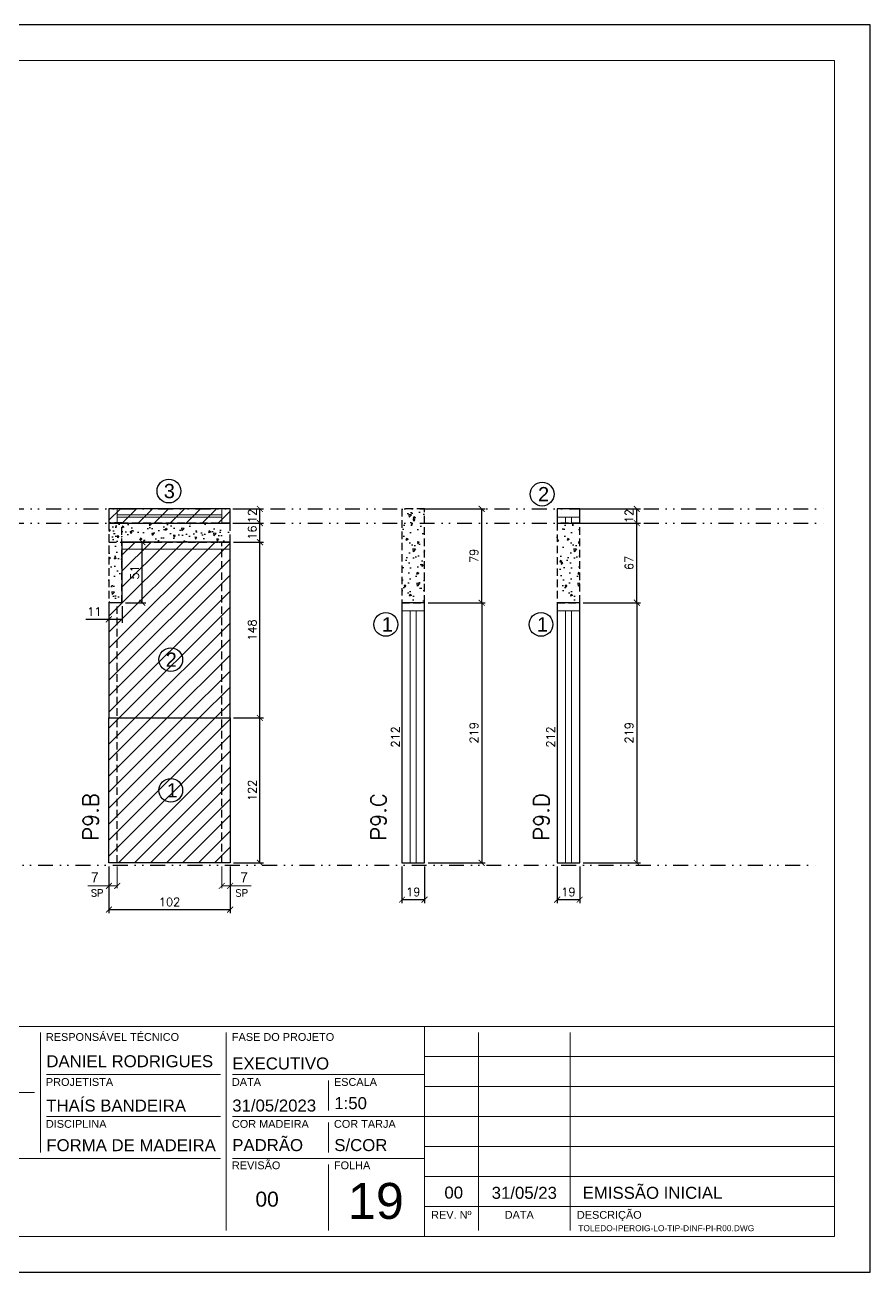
# Model space of a CAD drawing. Extents: x -23436 to 4767, y -3862 to 10024.
# Drawn here: x -15148 to -14436, y 4082 to 5132 of the extents above; entities that cross this region are included whole.
import ezdxf
from ezdxf.enums import TextEntityAlignment as Align

# ---------------------------------------------------------------- set-up
doc = ezdxf.new("R2010")
doc.units = 0
doc.header["$PDMODE"] = 2
doc.header["$PDSIZE"] = 10
doc.linetypes.add('DIVIDE2', pattern=[0.625, 0.25, -0.125, 0, -0.125, 0, -0.125])
doc.linetypes.add('HIDDEN', pattern=[9.525, 6.35, -3.175])
doc.layers.get('0').update_dxf_attribs({"lineweight": 13})
doc.layers.get('Defpoints').update_dxf_attribs({"lineweight": 13})
for name, color, linetype in [('Concreto', 250, 'HIDDEN'), ('Cota', 4, 'Continuous'), ('Cota Sarrafo', 180, 'Continuous'), ('MB Logo', 254, 'Continuous'), ('Nível', 160, 'Continuous'), ('Painéis', 30, 'Continuous'), ('Reaproveitamento', 252, 'Continuous'), ('Romaneio', 10, 'Continuous'), ('Sarrafo de Pressão', 42, 'HIDDEN')]:
    doc.layers.add(name, color=color, linetype=linetype)
for name, color, linetype, lineweight in [('cotas', 4, 'Continuous', 13), ('FOLHA MB', 7, 'Continuous', 13), ('N° FOLHA', 5, 'Continuous', 13), ('Texto Seção', 7, 'Continuous', 15)]:
    doc.layers.add(name, color=color, linetype=linetype, lineweight=lineweight)
doc.layers.add('Laje_Perimetro', color=7, linetype='Continuous', plot=False)
doc.styles.add('ARIAL', font='arial.ttf', dxfattribs={"oblique": 15, "height": 25})
doc.styles.add('MB_C01', font='arial.ttf', dxfattribs={"height": 1.3})
doc.styles.add('MB_C02', font='arial.ttf', dxfattribs={"height": 2})
doc.styles.add('MB_C03', font='arial.ttf', dxfattribs={"height": 2.5})
doc.styles.add('MB_C04', font='arial.ttf', dxfattribs={"height": 6})
doc.styles.add('REGUA-120', font='ROMANS.shx', dxfattribs={"height": 15})
doc.styles.add('ROMANS', font='romans.shx')
doc.styles.add('ROMAS860', font='ROMAS860.SHX')
doc.dimstyles.new('cotas', dxfattribs={"dimtxt": 8.5, "dimasz": 5, "dimexe": 2, "dimexo": 3, "dimgap": 3, "dimtad": 1, "dimdec": 1, "dimzin": 9, "dimdsep": 46, "dimtxsty": 'ROMAS860', "dimblk": 'ARCHTICK', "dimcen": 0, "dimclrd": 4, "dimclre": 4, "dimclrt": 1, "dimadec": 0, "dimazin": 2, "dimtfac": 1, "dimtdec": 1, "dimtix": 1, "dimtmove": 0, "dimatfit": 2, "dimldrblk": 'OBLIQUE', "dimfxl": 0, "dimtolj": 1, "dimtzin": 0, "dimlwd": 13, "dimlwe": 13, "dimarcsym": 0})
doc.dimstyles.new('PAINEL', dxfattribs={"dimtxt": 7, "dimasz": 5, "dimexe": 3, "dimexo": 3, "dimgap": 3, "dimtad": 1, "dimdec": 1, "dimzin": 12, "dimdsep": 46, "dimtxsty": 'ROMANS', "dimblk": 'ARCHTICK', "dimcen": 0, "dimclrd": 4, "dimclre": 4, "dimclrt": 1, "dimadec": 1, "dimazin": 3, "dimtfac": 1, "dimtdec": 1, "dimtmove": 0, "dimatfit": 3, "dimldrblk": 'OBLIQUE', "dimfxl": 0, "dimtolj": 1, "dimtzin": 12, "dimarcsym": 0})
doc.dimstyles.new('projeto2', dxfattribs={"dimtxt": 7, "dimasz": 5, "dimexe": 1.25, "dimexo": 2.5, "dimgap": 2, "dimtad": 1, "dimdec": 1, "dimdsep": 46, "dimtxsty": 'ROMANS', "dimblk": 'OBLIQUE', "dimcen": 10, "dimdle": 1, "dimse1": 1, "dimse2": 1, "dimsd1": 1, "dimsd2": 1, "dimclrd": 256, "dimclre": 256, "dimclrt": 1, "dimadec": 0, "dimazin": 0, "dimtfac": 1, "dimtdec": 1, "dimtmove": 0, "dimatfit": 3, "dimldrblk": 'OBLIQUE', "dimfxl": 0, "dimlwd": -1, "dimlwe": -1, "dimarcsym": 0})
pattern_1 = [(45, (-11602.353, 0), (-6.735192, 6.735192), [])]

# ---------------------------------------------------------------- blocks, each defined once
blk = doc.blocks.new('A$C169d8357')
at = {"layer": 'FOLHA MB', "color": 1}
for p, q in [((1109.8, 356.7), (70, 356.7)), ((786.6, 351.7), (786.6, 250.7)), ((943.1, 351.7), (943.1, 185)), ((1109.8, 356.7), (1109.8, 179.9)), ((1455, 356.7), (1109.8, 356.7)), ((1155.3, 185), (1155.3, 351.7)), ((1232.6, 351.7), (1232.6, 185)), ((1455, 331.5), (1109.8, 331.5)), ((938.1, 316.3), (791.6, 316.3)), ((1109.8, 316.3), (948.2, 316.3)), ((1029, 311.3), (1029, 286)), ((1455, 306.2), (1109.8, 306.2)), ((781.5, 301.2), (450.7, 301.2)), ((938.1, 281), (791.6, 281)), ((1109.8, 281), (948.2, 281)), ((1029, 275.9), (1029, 250.7)), ((1455, 281), (1109.8, 281)), ((1455, 255.7), (1109.8, 255.7)), ((938.1, 245.6), (450.7, 245.6)), ((1109.8, 245.6), (948.2, 245.6)), ((1029, 240.6), (1029, 185)), ((1455, 230.4), (1109.8, 230.4)), ((1455, 205.2), (1109.8, 205.2))]:
    blk.add_line(p, q, dxfattribs=at)
for points in [[(0, 1199.9), (0, 149.9), (1485, 149.9), (1485, 1199.9)], [(70, 1169.9), (70, 179.9), (1455, 179.9), (1455, 1169.9)]]:
    blk.add_lwpolyline(points, close=True, dxfattribs=at)
at = {"layer": 'FOLHA MB', "color": 6, "style": 'MB_C01'}
for s, height, p in [('RESPONSÁVEL TÉCNICO', 6.566, (791.2, 344.6)), ('FASE DO PROJETO', 6.566, (947.8, 344.6)), ('PROJETISTA', 6.57, (791.2, 306.7)), ('DATA', 6.57, (947.8, 306.7)), ('ESCALA', 6.57, (1033.7, 306.7)), ('DISCIPLINA', 6.57, (791.2, 271.4)), ('COR MADEIRA', 6.566, (947.8, 271.4)), ('COR TARJA', 6.57, (1033.7, 271.4)), ('REVISÃO', 6.57, (947.8, 236.5)), ('FOLHA', 6.57, (1033.7, 236.5))]:
    blk.add_text(s, height=height, dxfattribs=at).set_placement(p)
at = {"layer": 'FOLHA MB', "color": 5}
for s, height, style, p in [('DANIEL RODRIGUES', 10.102, 'MB_C02', (791.6, 322.4)), ('EXECUTIVO', 10.1, 'MB_C02', (948.1, 320.5)), ('THAÍS BANDEIRA', 10.102, 'MB_C02', (791.5, 285.1)), ('31/05/2023', 10.1, 'MB_C02', (948.1, 285.1)), ('1:50', 10.1, 'MB_C02', (1034, 287.1)), ('PADRÃO', 10.1, 'MB_C02', (948.1, 251.8)), ('FORMA DE MADEIRA', 10.102, 'MB_C02', (791.6, 251.7)), ('S/COR', 10.1, 'MB_C02', (1034, 251.8)), ('00', 10.1, 'MB_C02', (1126.7, 211.8)), ('31/05/23', 10.1, 'MB_C02', (1166.5, 211.6)), ('EMISSÃO INICIAL', 10.102, 'MB_C02', (1243.1, 211.6)), ('00', 12.63, 'MB_C03', (967.6, 205))]:
    blk.add_text(s, height=height, dxfattribs=dict(at, style=style)).set_placement(p)
at = {"layer": 'FOLHA MB', "color": 6, "style": 'MB_C01'}
for s, p in [('REV. Nº', (1132.5, 198.1)), ('DATA', (1189.7, 198.1)), ('DESCRIÇÃO', (1265.5, 198.1))]:
    blk.add_text(s, height=6.57, dxfattribs=at).set_placement(p, align=Align.MIDDLE_CENTER)
at = {"layer": 'FOLHA MB', "insert": (1239.4, 189.4), "char_height": 5.051, "width": 210.818, "attachment_point": 1, "style": 'MB_C04'}
blk.add_mtext('TOLEDO-IPEROIG-LO-TIP-DINF-PI-R00.DWG', dxfattribs=at)
blk = doc.blocks.new('_ArchTick')
at = {"color": 0, "linetype": 'ByBlock', "const_width": 0.15}
blk.add_lwpolyline([(-0.5, -0.5), (0.5, 0.5)], dxfattribs=at)
blk = doc.blocks.new('*D4012')
at = {"layer": 'cotas', "color": 4, "lineweight": -2, "transparency": 16777216}
for p, q in [((-15077.1, 4423.8), (-15077.1, 4384.4)), ((-14975.1, 4423.8), (-14975.1, 4384.4)), ((-15077.1, 4387.4), (-14975.1, 4387.4))]:
    blk.add_line(p, q, dxfattribs=at)
at = {"layer": 'Defpoints', "color": 0, "transparency": 16777216}
for p in [(-15077.1, 4426.8), (-14975.1, 4426.8), (-14975.1, 4387.4)]:
    blk.add_point(p, dxfattribs=at)
at = {"layer": 'cotas', "color": 4, "lineweight": -2, "transparency": 16777216, "xscale": 5, "yscale": 5, "zscale": 5, "rotation": 180}
blk.add_blockref('_ArchTick', (-15077.1, 4387.4), dxfattribs=at)
at = {"layer": 'cotas', "color": 4, "lineweight": -2, "transparency": 16777216, "xscale": 5, "yscale": 5, "zscale": 5}
blk.add_blockref('_ArchTick', (-14975.1, 4387.4), dxfattribs=at)
at = {"layer": 'cotas', "color": 1, "transparency": 16777216, "insert": (-15026.1, 4393.9), "char_height": 7, "attachment_point": 5, "style": 'ROMANS'}
blk.add_mtext('\\A1;102', dxfattribs=at)
blk = doc.blocks.new('_OBLIQUE')
at = {"color": 0, "linetype": 'ByBlock', "lineweight": -2}
for p, q in [((0, 0), (-1, 0)), ((-0.5, -0.5), (0.5, 0.5))]:
    blk.add_line(p, q, dxfattribs=at)
blk = doc.blocks.new('*D4013')
at = {"layer": 'cotas', "color": 4, "lineweight": -2, "transparency": 16777216}
for p, q in [((-14972.1, 4548.8), (-14947, 4548.8)), ((-14950, 4426.8), (-14950, 4548.8)), ((-14972.1, 4426.8), (-14947, 4426.8))]:
    blk.add_line(p, q, dxfattribs=at)
at = {"layer": 'Defpoints', "color": 0, "transparency": 16777216}
for p in [(-14975.1, 4548.8), (-14950, 4548.8), (-14975.1, 4426.8)]:
    blk.add_point(p, dxfattribs=at)
at = {"layer": 'cotas', "color": 4, "lineweight": -2, "transparency": 16777216, "xscale": 5, "yscale": 5, "zscale": 5}
for p, rotation in [((-14950, 4548.8), 90), ((-14950, 4426.8), 270)]:
    blk.add_blockref('_ArchTick', p, dxfattribs=dict(at, rotation=rotation))
at = {"layer": 'cotas', "color": 1, "transparency": 16777216, "insert": (-14956.5, 4487.8), "char_height": 7, "attachment_point": 5, "rotation": 90, "style": 'ROMANS'}
blk.add_mtext('\\A1;122', dxfattribs=at)
blk = doc.blocks.new('*D4014')
at = {"layer": 'Cota', "color": 4, "lineweight": 13, "transparency": 16777216}
for p, q in [((-15077.1, 4423.8), (-15077.1, 4405.4)), ((-15070.1, 4423.8), (-15070.1, 4405.4)), ((-15077.1, 4407.4), (-15094.8, 4407.4)), ((-15070.1, 4407.4), (-15077.1, 4407.4))]:
    blk.add_line(p, q, dxfattribs=at)
at = {"layer": 'Defpoints', "color": 0, "transparency": 16777216}
for p in [(-15077.1, 4426.8), (-15070.1, 4426.8), (-15077.1, 4407.4)]:
    blk.add_point(p, dxfattribs=at)
at = {"layer": 'Cota', "color": 4, "lineweight": 13, "transparency": 16777216, "xscale": 5, "yscale": 5, "zscale": 5, "rotation": 180}
blk.add_blockref('_ArchTick', (-15077.1, 4407.4), dxfattribs=at)
at = {"layer": 'Cota', "color": 4, "lineweight": 13, "transparency": 16777216, "xscale": 5, "yscale": 5, "zscale": 5}
blk.add_blockref('_ArchTick', (-15070.1, 4407.4), dxfattribs=at)
at = {"layer": 'Cota', "color": 1, "transparency": 16777216, "insert": (-15089, 4414.6), "char_height": 8.5, "attachment_point": 5, "style": 'ROMAS860'}
blk.add_mtext('\\A1;7', dxfattribs=at)
blk = doc.blocks.new('*D4015')
at = {"layer": 'Cota', "color": 4, "lineweight": 13, "transparency": 16777216}
for p, q in [((-14982.1, 4423.8), (-14982.1, 4405.4)), ((-14975.1, 4423.8), (-14975.1, 4405.4)), ((-14982.1, 4407.4), (-14975.1, 4407.4)), ((-14975.1, 4407.4), (-14957.5, 4407.4))]:
    blk.add_line(p, q, dxfattribs=at)
at = {"layer": 'Defpoints', "color": 0, "transparency": 16777216}
for p in [(-14982.1, 4426.8), (-14975.1, 4426.8), (-14975.1, 4407.4)]:
    blk.add_point(p, dxfattribs=at)
at = {"layer": 'Cota', "color": 4, "lineweight": 13, "transparency": 16777216, "xscale": 5, "yscale": 5, "zscale": 5, "rotation": 180}
blk.add_blockref('_ArchTick', (-14982.1, 4407.4), dxfattribs=at)
at = {"layer": 'Cota', "color": 4, "lineweight": 13, "transparency": 16777216, "xscale": 5, "yscale": 5, "zscale": 5}
blk.add_blockref('_ArchTick', (-14975.1, 4407.4), dxfattribs=at)
at = {"layer": 'Cota', "color": 1, "transparency": 16777216, "insert": (-14963.3, 4414.6), "char_height": 8.5, "attachment_point": 5, "style": 'ROMAS860'}
blk.add_mtext('\\A1;7', dxfattribs=at)
blk = doc.blocks.new('*D4016')
at = {"layer": 'cotas', "color": 4, "lineweight": -2, "transparency": 16777216}
for p, q in [((-14972.1, 4696.8), (-14947, 4696.8)), ((-14950, 4548.8), (-14950, 4696.8)), ((-14972.1, 4548.8), (-14947, 4548.8))]:
    blk.add_line(p, q, dxfattribs=at)
at = {"layer": 'Defpoints', "color": 0, "transparency": 16777216}
for p in [(-14975.1, 4696.8), (-14950, 4696.8), (-14975.1, 4548.8)]:
    blk.add_point(p, dxfattribs=at)
at = {"layer": 'cotas', "color": 4, "lineweight": -2, "transparency": 16777216, "xscale": 5, "yscale": 5, "zscale": 5}
for p, rotation in [((-14950, 4696.8), 90), ((-14950, 4548.8), 270)]:
    blk.add_blockref('_ArchTick', p, dxfattribs=dict(at, rotation=rotation))
at = {"layer": 'cotas', "color": 1, "transparency": 16777216, "insert": (-14956.5, 4622.8), "char_height": 7, "attachment_point": 5, "rotation": 90, "style": 'ROMANS'}
blk.add_mtext('\\A1;148', dxfattribs=at)
blk = doc.blocks.new('*D4017')
at = {"layer": 'cotas', "color": 4, "lineweight": -2, "transparency": 16777216}
for p, q in [((-14972.1, 4712.8), (-14947, 4712.8)), ((-14950, 4696.8), (-14950, 4712.8)), ((-14972.1, 4696.8), (-14947, 4696.8))]:
    blk.add_line(p, q, dxfattribs=at)
at = {"layer": 'Defpoints', "color": 0, "transparency": 16777216}
for p in [(-14975.1, 4712.8), (-14950, 4712.8), (-14975.1, 4696.8)]:
    blk.add_point(p, dxfattribs=at)
at = {"layer": 'cotas', "color": 4, "lineweight": -2, "transparency": 16777216, "xscale": 5, "yscale": 5, "zscale": 5}
for p, rotation in [((-14950, 4712.8), 90), ((-14950, 4696.8), 270)]:
    blk.add_blockref('_ArchTick', p, dxfattribs=dict(at, rotation=rotation))
at = {"layer": 'cotas', "color": 1, "transparency": 16777216, "insert": (-14956.5, 4704.8), "char_height": 7, "attachment_point": 5, "rotation": 90, "style": 'ROMANS'}
blk.add_mtext('\\A1;16', dxfattribs=at)
blk = doc.blocks.new('*D4018')
at = {"layer": 'cotas', "color": 4, "lineweight": -2, "transparency": 16777216}
for p, q in [((-14972.1, 4724.8), (-14947, 4724.8)), ((-14950, 4712.8), (-14950, 4724.8)), ((-14972.1, 4712.8), (-14947, 4712.8))]:
    blk.add_line(p, q, dxfattribs=at)
at = {"layer": 'Defpoints', "color": 0, "transparency": 16777216}
for p in [(-14975.1, 4724.8), (-14950, 4724.8), (-14975.1, 4712.8)]:
    blk.add_point(p, dxfattribs=at)
at = {"layer": 'cotas', "color": 4, "lineweight": -2, "transparency": 16777216, "xscale": 5, "yscale": 5, "zscale": 5}
for p, rotation in [((-14950, 4724.8), 90), ((-14950, 4712.8), 270)]:
    blk.add_blockref('_ArchTick', p, dxfattribs=dict(at, rotation=rotation))
at = {"layer": 'cotas', "color": 1, "transparency": 16777216, "insert": (-14956.5, 4718.8), "char_height": 7, "attachment_point": 5, "rotation": 90, "style": 'ROMANS'}
blk.add_mtext('\\A1;12', dxfattribs=at)
blk = doc.blocks.new('*D4019')
at = {"layer": 'cotas', "color": 4, "lineweight": -2, "transparency": 16777216}
for p, q in [((-14699.8, 4423.8), (-14699.8, 4392.8)), ((-14680.8, 4423.8), (-14680.8, 4392.8)), ((-14699.8, 4395.8), (-14680.8, 4395.8))]:
    blk.add_line(p, q, dxfattribs=at)
at = {"layer": 'Defpoints', "color": 0, "transparency": 16777216}
for p in [(-14699.8, 4426.8), (-14680.8, 4426.8), (-14680.8, 4395.8)]:
    blk.add_point(p, dxfattribs=at)
at = {"layer": 'cotas', "color": 4, "lineweight": -2, "transparency": 16777216, "xscale": 5, "yscale": 5, "zscale": 5, "rotation": 180}
blk.add_blockref('_ArchTick', (-14699.8, 4395.8), dxfattribs=at)
at = {"layer": 'cotas', "color": 4, "lineweight": -2, "transparency": 16777216, "xscale": 5, "yscale": 5, "zscale": 5}
blk.add_blockref('_ArchTick', (-14680.8, 4395.8), dxfattribs=at)
at = {"layer": 'cotas', "color": 1, "transparency": 16777216, "insert": (-14690.3, 4402.3), "char_height": 7, "attachment_point": 5, "style": 'ROMANS'}
blk.add_mtext('\\A1;19', dxfattribs=at)
blk = doc.blocks.new('*D4020')
at = {"layer": 'cotas', "color": 4, "lineweight": -2, "transparency": 16777216}
for p, q in [((-14677.8, 4645.8), (-14629.7, 4645.8)), ((-14632.7, 4645.8), (-14632.7, 4426.8)), ((-14677.8, 4426.8), (-14629.7, 4426.8))]:
    blk.add_line(p, q, dxfattribs=at)
at = {"layer": 'Defpoints', "color": 0, "transparency": 16777216}
for p in [(-14680.8, 4645.8), (-14680.8, 4426.8), (-14632.7, 4426.8)]:
    blk.add_point(p, dxfattribs=at)
at = {"layer": 'cotas', "color": 4, "lineweight": -2, "transparency": 16777216, "xscale": 5, "yscale": 5, "zscale": 5}
for p, rotation in [((-14632.7, 4645.8), 90), ((-14632.7, 4426.8), 270)]:
    blk.add_blockref('_ArchTick', p, dxfattribs=dict(at, rotation=rotation))
at = {"layer": 'cotas', "color": 1, "transparency": 16777216, "insert": (-14639.2, 4536.3), "char_height": 7, "attachment_point": 5, "rotation": 90, "style": 'ROMANS'}
blk.add_mtext('\\A1;219', dxfattribs=at)
blk = doc.blocks.new('*D4021')
at = {"layer": 'cotas', "color": 4, "lineweight": -2, "transparency": 16777216}
for p, q in [((-14677.8, 4712.8), (-14629.7, 4712.8)), ((-14632.7, 4645.8), (-14632.7, 4712.8)), ((-14677.8, 4645.8), (-14629.7, 4645.8))]:
    blk.add_line(p, q, dxfattribs=at)
at = {"layer": 'Defpoints', "color": 0, "transparency": 16777216}
for p in [(-14680.8, 4712.8), (-14632.7, 4712.8), (-14680.8, 4645.8)]:
    blk.add_point(p, dxfattribs=at)
at = {"layer": 'cotas', "color": 4, "lineweight": -2, "transparency": 16777216, "xscale": 5, "yscale": 5, "zscale": 5}
for p, rotation in [((-14632.7, 4712.8), 90), ((-14632.7, 4645.8), 270)]:
    blk.add_blockref('_ArchTick', p, dxfattribs=dict(at, rotation=rotation))
at = {"layer": 'cotas', "color": 1, "transparency": 16777216, "insert": (-14639.2, 4679.3), "char_height": 7, "attachment_point": 5, "rotation": 90, "style": 'ROMANS'}
blk.add_mtext('\\A1;67', dxfattribs=at)
blk = doc.blocks.new('*D4022')
at = {"layer": 'cotas', "color": 4, "lineweight": -2, "transparency": 16777216}
for p, q in [((-14677.8, 4724.8), (-14629.7, 4724.8)), ((-14632.7, 4712.8), (-14632.7, 4724.8)), ((-14677.8, 4712.8), (-14629.7, 4712.8))]:
    blk.add_line(p, q, dxfattribs=at)
at = {"layer": 'Defpoints', "color": 0, "transparency": 16777216}
for p in [(-14680.8, 4724.8), (-14632.7, 4724.8), (-14680.8, 4712.8)]:
    blk.add_point(p, dxfattribs=at)
at = {"layer": 'cotas', "color": 4, "lineweight": -2, "transparency": 16777216, "xscale": 5, "yscale": 5, "zscale": 5}
for p, rotation in [((-14632.7, 4724.8), 90), ((-14632.7, 4712.8), 270)]:
    blk.add_blockref('_ArchTick', p, dxfattribs=dict(at, rotation=rotation))
at = {"layer": 'cotas', "color": 1, "transparency": 16777216, "insert": (-14639.2, 4718.8), "char_height": 7, "attachment_point": 5, "rotation": 90, "style": 'ROMANS'}
blk.add_mtext('\\A1;12', dxfattribs=at)
blk = doc.blocks.new('*D4023')
at = {"layer": 'Defpoints', "color": 0, "transparency": 16777216}
for p in [(-14699.8, 4638.8), (-14699.8, 4426.8), (-14699.8, 4426.8)]:
    blk.add_point(p, dxfattribs=at)
at = {"layer": 'Cota Sarrafo', "color": 1, "transparency": 16777216, "insert": (-14705.3, 4532.8), "char_height": 7, "attachment_point": 5, "rotation": 90, "style": 'ROMANS'}
blk.add_mtext('212', dxfattribs=at)
blk = doc.blocks.new('*D4024')
at = {"layer": 'cotas', "color": 4, "lineweight": -2, "transparency": 16777216}
for p, q in [((-14830.4, 4423.8), (-14830.4, 4392.8)), ((-14811.4, 4423.8), (-14811.4, 4392.8)), ((-14830.4, 4395.8), (-14811.4, 4395.8))]:
    blk.add_line(p, q, dxfattribs=at)
at = {"layer": 'Defpoints', "color": 0, "transparency": 16777216}
for p in [(-14830.4, 4426.8), (-14811.4, 4426.8), (-14811.4, 4395.8)]:
    blk.add_point(p, dxfattribs=at)
at = {"layer": 'cotas', "color": 4, "lineweight": -2, "transparency": 16777216, "xscale": 5, "yscale": 5, "zscale": 5, "rotation": 180}
blk.add_blockref('_ArchTick', (-14830.4, 4395.8), dxfattribs=at)
at = {"layer": 'cotas', "color": 4, "lineweight": -2, "transparency": 16777216, "xscale": 5, "yscale": 5, "zscale": 5}
blk.add_blockref('_ArchTick', (-14811.4, 4395.8), dxfattribs=at)
at = {"layer": 'cotas', "color": 1, "transparency": 16777216, "insert": (-14820.9, 4402.3), "char_height": 7, "attachment_point": 5, "style": 'ROMANS'}
blk.add_mtext('\\A1;19', dxfattribs=at)
blk = doc.blocks.new('*D4025')
at = {"layer": 'cotas', "color": 4, "lineweight": -2, "transparency": 16777216}
for p, q in [((-14808.4, 4645.8), (-14760.3, 4645.8)), ((-14763.3, 4645.8), (-14763.3, 4426.8)), ((-14808.4, 4426.8), (-14760.3, 4426.8))]:
    blk.add_line(p, q, dxfattribs=at)
at = {"layer": 'Defpoints', "color": 0, "transparency": 16777216}
for p in [(-14811.4, 4645.8), (-14811.4, 4426.8), (-14763.3, 4426.8)]:
    blk.add_point(p, dxfattribs=at)
at = {"layer": 'cotas', "color": 4, "lineweight": -2, "transparency": 16777216, "xscale": 5, "yscale": 5, "zscale": 5}
for p, rotation in [((-14763.3, 4645.8), 90), ((-14763.3, 4426.8), 270)]:
    blk.add_blockref('_ArchTick', p, dxfattribs=dict(at, rotation=rotation))
at = {"layer": 'cotas', "color": 1, "transparency": 16777216, "insert": (-14769.8, 4536.3), "char_height": 7, "attachment_point": 5, "rotation": 90, "style": 'ROMANS'}
blk.add_mtext('\\A1;219', dxfattribs=at)
blk = doc.blocks.new('*D4026')
at = {"layer": 'cotas', "color": 4, "lineweight": -2, "transparency": 16777216}
for p, q in [((-14808.4, 4724.8), (-14760.3, 4724.8)), ((-14763.3, 4645.8), (-14763.3, 4724.8)), ((-14808.4, 4645.8), (-14760.3, 4645.8))]:
    blk.add_line(p, q, dxfattribs=at)
at = {"layer": 'Defpoints', "color": 0, "transparency": 16777216}
for p in [(-14811.4, 4724.8), (-14763.3, 4724.8), (-14811.4, 4645.8)]:
    blk.add_point(p, dxfattribs=at)
at = {"layer": 'cotas', "color": 4, "lineweight": -2, "transparency": 16777216, "xscale": 5, "yscale": 5, "zscale": 5}
for p, rotation in [((-14763.3, 4724.8), 90), ((-14763.3, 4645.8), 270)]:
    blk.add_blockref('_ArchTick', p, dxfattribs=dict(at, rotation=rotation))
at = {"layer": 'cotas', "color": 1, "transparency": 16777216, "insert": (-14769.8, 4685.3), "char_height": 7, "attachment_point": 5, "rotation": 90, "style": 'ROMANS'}
blk.add_mtext('\\A1;79', dxfattribs=at)
blk = doc.blocks.new('*D4027')
at = {"layer": 'Defpoints', "color": 0, "transparency": 16777216}
for p in [(-14830.4, 4638.8), (-14830.4, 4426.8), (-14830.4, 4426.8)]:
    blk.add_point(p, dxfattribs=at)
at = {"layer": 'Cota Sarrafo', "color": 1, "transparency": 16777216, "insert": (-14835.9, 4532.8), "char_height": 7, "attachment_point": 5, "rotation": 90, "style": 'ROMANS'}
blk.add_mtext('212', dxfattribs=at)
blk = doc.blocks.new('*D5077')
at = {"layer": 'cotas', "color": 4, "lineweight": -2, "transparency": 16777216}
for p, q in [((-15063.1, 4696.8), (-15046, 4696.8)), ((-15049, 4645.8), (-15049, 4696.8)), ((-15063.1, 4645.8), (-15046, 4645.8))]:
    blk.add_line(p, q, dxfattribs=at)
at = {"layer": 'Defpoints', "color": 0, "transparency": 16777216}
for p in [(-15066.1, 4696.8), (-15049, 4696.8), (-15066.1, 4645.8)]:
    blk.add_point(p, dxfattribs=at)
at = {"layer": 'cotas', "color": 4, "lineweight": -2, "transparency": 16777216, "xscale": 5, "yscale": 5, "zscale": 5}
for p, rotation in [((-15049, 4696.8), 90), ((-15049, 4645.8), 270)]:
    blk.add_blockref('_ArchTick', p, dxfattribs=dict(at, rotation=rotation))
at = {"layer": 'cotas', "color": 1, "transparency": 16777216, "insert": (-15055.5, 4671.3), "char_height": 7, "attachment_point": 5, "rotation": 90, "style": 'ROMANS'}
blk.add_mtext('\\A1;51', dxfattribs=at)
blk = doc.blocks.new('*D5079')
at = {"layer": 'cotas', "color": 4, "lineweight": -2, "transparency": 16777216}
for p, q in [((-15077.1, 4642.8), (-15077.1, 4628.8)), ((-15066.1, 4642.9), (-15066.1, 4628.8)), ((-15077.1, 4631.8), (-15096.5, 4631.8)), ((-15066.1, 4631.8), (-15077.1, 4631.8))]:
    blk.add_line(p, q, dxfattribs=at)
at = {"layer": 'Defpoints', "color": 0, "transparency": 16777216}
for p in [(-15077.1, 4645.8), (-15066.1, 4645.9), (-15077.1, 4631.8)]:
    blk.add_point(p, dxfattribs=at)
at = {"layer": 'cotas', "color": 4, "lineweight": -2, "transparency": 16777216, "xscale": 5, "yscale": 5, "zscale": 5, "rotation": 180}
blk.add_blockref('_ArchTick', (-15077.1, 4631.8), dxfattribs=at)
at = {"layer": 'cotas', "color": 4, "lineweight": -2, "transparency": 16777216, "xscale": 5, "yscale": 5, "zscale": 5}
blk.add_blockref('_ArchTick', (-15066.1, 4631.8), dxfattribs=at)
at = {"layer": 'cotas', "color": 1, "transparency": 16777216, "insert": (-15089.3, 4638.3), "char_height": 7, "attachment_point": 5, "style": 'ROMANS'}
blk.add_mtext('\\A1;11', dxfattribs=at)

msp = doc.modelspace()

# ---------------------------------------------------------------- hatches: boundary and pattern name
at = {"layer": 'Concreto'}
h = msp.add_hatch(dxfattribs=at)
h.set_pattern_fill('AR-CONC', color=256, scale=0.1, angle=180)
h.set_pattern_definition([(230, (3141.82, -51), (-18.218467, 1.593909), [1.905, -20.955]), (175, (3141.82, -51), (3.524342, -19.105685), [1.524, -16.764058]), (280.45144, (3140.302, -50.867), (-14.694125, -17.511775), [1.619, -17.809024]), (226.1842, (3141.82, -56.08), (-27.107904, 4.204233), [2.8575, -31.4325]), (276.63556, (3139.56, -55.73), (-23.740413, -24.742612), [2.428502, -26.71356]), (171.18415, (3141.82, -56.08), (-23.740413, -24.742612), [2.285997, -25.145973]), (201, (3139.28, -54.81), (-15.161439, 10.22652), [1.905, -20.955]), (146, (3139.28, -54.81), (-6.180203, -18.418797), [1.524, -16.764]), (251.45144, (3138.016, -53.958), (-21.341642, -8.192277), [1.619, -17.808994]), (217.5, (3141.82, -51), (-0.3088603, -8.455504), [0, -16.5608, 0, -17.018, 0, -16.8275]), (187.5, (3141.82, -51), (-6.6819663, -10.0180575), [0, -9.7028, 0, -16.1798, 0, -6.4135]), (147.5, (3147.484, -51), (-13.5590595, 0.5728744), [0, -6.35, 0, -19.812, 0, -26.289]), (137.5, (3150.024, -51), (-14.812918, -2.542649), [0, -8.255, 0, -13.1572, 0, -18.669])])
h.paths.add_polyline_path([(-14830.425, 4645.846), (-14811.425, 4645.846), (-14811.425, 4724.846), (-14830.425, 4724.846)])
h = msp.add_hatch(dxfattribs=at)
h.set_pattern_fill('AR-CONC', color=256, scale=0.1, angle=180)
h.set_pattern_definition([(230, (-11602.353, 0), (-18.218467, 1.59391), [1.905, -20.955]), (175, (-11602.353, 0), (3.52434, -19.105685), [1.524, -16.76406]), (280.45144, (-11603.871, 0.133), (-14.694125, -17.511775), [1.619, -17.809024]), (226.1842, (-11602.353, -5.08), (-27.1079, 4.20423), [2.8575, -31.4325]), (276.63556, (-11604.612, -4.73), (-23.74041, -24.74261), [2.4285, -26.71356]), (171.18415, (-11602.353, -5.08), (-23.74041, -24.74261), [2.286, -25.14597]), (201, (-11604.893, -3.81), (-15.16144, 10.22652), [1.905, -20.955]), (146, (-11604.893, -3.81), (-6.1802, -18.418797), [1.524, -16.764]), (251.45144, (-11606.157, -2.958), (-21.34164, -8.192277), [1.619, -17.808994]), (217.5, (-11602.353, 0), (-0.30886, -8.455504), [0, -16.5608, 0, -17.018, 0, -16.8275]), (187.5, (-11602.353, 0), (-6.681966, -10.018057), [0, -9.7028, 0, -16.1798, 0, -6.4135]), (147.5, (-11596.689, 0), (-13.5590595, 0.5728744), [0, -6.35, 0, -19.812, 0, -26.289]), (137.5, (-11594.149, 0), (-14.812918, -2.54265), [0, -8.255, 0, -13.1572, 0, -18.669])])
h.paths.add_polyline_path([(-15077.144, 4645.944), (-15066.144, 4645.944), (-15066.144, 4712.944), (-15077.144, 4712.944)])
h = msp.add_hatch(dxfattribs=at)
h.set_pattern_fill('AR-CONC', color=256, scale=0.1, angle=180)
h.set_pattern_definition([(230, (3136.826, -63), (-18.218467, 1.593909), [1.905, -20.955]), (175, (3136.826, -63), (3.524342, -19.105685), [1.524, -16.764058]), (280.45144, (3135.308, -62.867), (-14.694125, -17.511775), [1.619, -17.809024]), (226.1842, (3136.826, -68.08), (-27.107904, 4.204233), [2.8575, -31.4325]), (276.63556, (3134.567, -67.73), (-23.740413, -24.742612), [2.428502, -26.71356]), (171.18415, (3136.826, -68.08), (-23.740413, -24.742612), [2.285997, -25.145973]), (201, (3134.286, -66.81), (-15.161439, 10.22652), [1.905, -20.955]), (146, (3134.286, -66.81), (-6.180203, -18.418797), [1.524, -16.764]), (251.45144, (3133.022, -65.958), (-21.341642, -8.192277), [1.619, -17.808994]), (217.5, (3136.826, -63), (-0.3088603, -8.455504), [0, -16.5608, 0, -17.018, 0, -16.8275]), (187.5, (3136.826, -63), (-6.6819663, -10.0180575), [0, -9.7028, 0, -16.1798, 0, -6.4135]), (147.5, (3142.49, -63), (-13.5590595, 0.5728744), [0, -6.35, 0, -19.812, 0, -26.289]), (137.5, (3145.03, -63), (-14.812918, -2.542649), [0, -8.255, 0, -13.1572, 0, -18.669])])
h.paths.add_polyline_path([(-15077.144, 4696.846), (-14975.144, 4696.846), (-14975.144, 4712.846), (-15077.144, 4712.846)])
h = msp.add_hatch(dxfattribs=at)
h.set_pattern_fill('AR-CONC', color=256, scale=0.1, angle=180)
h.set_pattern_definition([(230, (3277.451, -51), (-18.218467, 1.593909), [1.905, -20.955]), (175, (3277.45, -51), (3.524342, -19.105685), [1.524, -16.764058]), (280.45144, (3275.933, -50.867), (-14.694125, -17.511775), [1.619, -17.809024]), (226.1842, (3277.45, -56.08), (-27.107904, 4.204233), [2.8575, -31.4325]), (276.63556, (3275.192, -55.73), (-23.740413, -24.742612), [2.428502, -26.71356]), (171.18415, (3277.45, -56.08), (-23.740413, -24.742612), [2.285997, -25.145973]), (201, (3274.911, -54.81), (-15.161439, 10.22652), [1.905, -20.955]), (146, (3274.91, -54.81), (-6.180203, -18.418797), [1.524, -16.764]), (251.45144, (3273.647, -53.958), (-21.341642, -8.192277), [1.619, -17.808994]), (217.5, (3277.451, -51), (-0.3088603, -8.455504), [0, -16.5608, 0, -17.018, 0, -16.8275]), (187.5, (3277.451, -51), (-6.6819663, -10.0180575), [0, -9.7028, 0, -16.1798, 0, -6.4135]), (147.5, (3283.115, -51), (-13.5590595, 0.5728744), [0, -6.35, 0, -19.812, 0, -26.289]), (137.5, (3285.655, -51), (-14.812918, -2.542649), [0, -8.255, 0, -13.1572, 0, -18.669])])
h.paths.add_polyline_path([(-14699.794, 4645.846), (-14680.794, 4645.846), (-14680.794, 4712.846), (-14699.794, 4712.846)])
at = {"layer": 'Reaproveitamento'}
h = msp.add_hatch(dxfattribs=at)
h.set_pattern_fill('ANSI31', color=256, scale=3, style=0)
h.set_pattern_definition(pattern_1)
h.paths.add_polyline_path([(-15077.144, 4712.846), (-14975.144, 4712.846), (-14975.144, 4724.846), (-15077.144, 4724.846)])
h = msp.add_hatch(dxfattribs=at)
h.set_pattern_fill('ANSI31', color=256, scale=3, style=0)
h.set_pattern_definition(pattern_1)
h.paths.add_polyline_path([(-14975.144, 4724.846), (-14982.144, 4724.846), (-14982.144, 4712.846), (-14975.144, 4712.846)], flags=17)
h = msp.add_hatch(dxfattribs=at)
h.set_pattern_fill('ANSI31', color=256, scale=3, style=0)
h.set_pattern_definition(pattern_1)
h.paths.add_polyline_path([(-15066.144, 4696.846), (-15066.144, 4645.846), (-15077.144, 4645.846), (-15077.144, 4548.846), (-14975.144, 4548.846), (-14975.144, 4696.846)])
h = msp.add_hatch(dxfattribs=at)
h.set_pattern_fill('ANSI31', color=256, scale=3, style=0)
h.set_pattern_definition(pattern_1)
h.paths.add_polyline_path([(-15077.144, 4548.846), (-14975.144, 4548.846), (-14975.144, 4426.846), (-15077.144, 4426.846)])

# ---------------------------------------------------------------- linework, layer by layer
at = {"layer": 'Concreto'}
for points in [[(-14830.425, 4645.846), (-14811.425, 4645.846), (-14811.425, 4724.846), (-14830.425, 4724.846)], [(-15077.144, 4645.944), (-15066.144, 4645.944), (-15066.144, 4712.944), (-15077.144, 4712.944)], [(-15077.144, 4696.846), (-14975.144, 4696.846), (-14975.144, 4712.846), (-15077.144, 4712.846)], [(-14699.794, 4645.846), (-14680.794, 4645.846), (-14680.794, 4712.846), (-14699.794, 4712.846)]]:
    msp.add_lwpolyline(points, close=True, dxfattribs=at)
at = {"layer": 'cotas', "color": 50}
for p, q in [((-15077.144, 4712.846), (-15077.144, 4724.846)), ((-15077.144, 4724.846), (-15073.644, 4724.846)), ((-15070.144, 4724.846), (-15073.644, 4724.846)), ((-15070.144, 4712.846), (-15070.144, 4724.846)), ((-15070.144, 4724.846), (-15070.144, 4722.346)), ((-15070.144, 4724.846), (-14982.144, 4724.846)), ((-15070.144, 4719.846), (-15070.144, 4722.346)), ((-15070.144, 4719.846), (-14982.144, 4719.846)), ((-14982.144, 4717.846), (-15070.144, 4717.846)), ((-15070.144, 4717.846), (-15070.144, 4715.346)), ((-15070.144, 4712.846), (-15070.144, 4715.346)), ((-14982.144, 4724.846), (-14978.644, 4724.846)), ((-14982.144, 4724.846), (-14982.144, 4712.846)), ((-14982.144, 4724.846), (-14982.144, 4722.346)), ((-14982.144, 4719.846), (-14982.144, 4722.346)), ((-14982.144, 4717.846), (-14982.144, 4715.346)), ((-14982.144, 4712.846), (-14982.144, 4715.346)), ((-14975.144, 4724.846), (-14978.644, 4724.846)), ((-14975.144, 4724.846), (-14975.144, 4712.846)), ((-14699.794, 4724.846), (-14699.794, 4721.346)), ((-14699.794, 4724.846), (-14680.794, 4724.846)), ((-14699.794, 4717.846), (-14699.794, 4721.346)), ((-14699.794, 4717.846), (-14680.794, 4717.846)), ((-14699.794, 4712.846), (-14699.794, 4717.846)), ((-14699.794, 4717.846), (-14696.294, 4717.846)), ((-14692.794, 4717.846), (-14696.294, 4717.846)), ((-14692.794, 4712.846), (-14692.794, 4717.846)), ((-14687.794, 4717.846), (-14684.294, 4717.846)), ((-14687.794, 4717.846), (-14687.794, 4712.846)), ((-14680.794, 4717.846), (-14684.294, 4717.846)), ((-14680.794, 4724.846), (-14680.794, 4721.346)), ((-14680.794, 4717.846), (-14680.794, 4721.346)), ((-14680.794, 4717.846), (-14680.794, 4712.846)), ((-15077.144, 4712.846), (-15073.644, 4712.846)), ((-15070.144, 4712.846), (-15073.644, 4712.846)), ((-14982.144, 4712.846), (-15070.144, 4712.846)), ((-14982.144, 4712.846), (-14978.644, 4712.846)), ((-14975.144, 4712.846), (-14978.644, 4712.846)), ((-14699.794, 4712.846), (-14696.294, 4712.846)), ((-14692.794, 4712.846), (-14696.294, 4712.846)), ((-14687.794, 4712.846), (-14684.294, 4712.846)), ((-14680.794, 4712.846), (-14684.294, 4712.846)), ((-15066.144, 4696.846), (-15066.144, 4693.846)), ((-15066.144, 4696.846), (-14975.144, 4696.846)), ((-15066.144, 4690.846), (-15066.144, 4693.846)), ((-14975.144, 4696.846), (-14975.144, 4693.846)), ((-14975.144, 4690.846), (-14975.144, 4693.846)), ((-15066.144, 4690.846), (-14975.144, 4690.846)), ((-14830.425, 4645.846), (-14830.425, 4642.346)), ((-14830.425, 4645.846), (-14811.425, 4645.846)), ((-14830.425, 4638.846), (-14830.425, 4642.346)), ((-14811.425, 4645.846), (-14811.425, 4642.346)), ((-14811.425, 4638.846), (-14811.425, 4642.346)), ((-14699.794, 4645.846), (-14699.794, 4642.346)), ((-14699.794, 4645.846), (-14680.794, 4645.846)), ((-14699.794, 4638.846), (-14699.794, 4642.346)), ((-14680.794, 4645.846), (-14680.794, 4642.346)), ((-14680.794, 4638.846), (-14680.794, 4642.346)), ((-14830.425, 4638.846), (-14811.425, 4638.846)), ((-14830.425, 4426.846), (-14830.425, 4638.846)), ((-14830.425, 4638.846), (-14826.925, 4638.846)), ((-14823.425, 4638.846), (-14826.925, 4638.846)), ((-14823.425, 4426.846), (-14823.425, 4638.846)), ((-14818.425, 4638.846), (-14814.925, 4638.846)), ((-14818.425, 4638.846), (-14818.425, 4426.846)), ((-14811.425, 4638.846), (-14814.925, 4638.846)), ((-14811.425, 4638.846), (-14811.425, 4426.846)), ((-14699.794, 4638.846), (-14680.794, 4638.846)), ((-14699.794, 4426.846), (-14699.794, 4638.846)), ((-14699.794, 4638.846), (-14696.294, 4638.846)), ((-14692.794, 4638.846), (-14696.294, 4638.846)), ((-14692.794, 4426.846), (-14692.794, 4638.846)), ((-14687.794, 4638.846), (-14684.294, 4638.846)), ((-14687.794, 4638.846), (-14687.794, 4426.846)), ((-14680.794, 4638.846), (-14684.294, 4638.846)), ((-14680.794, 4638.846), (-14680.794, 4426.846)), ((-14830.425, 4426.846), (-14826.925, 4426.846)), ((-14823.425, 4426.846), (-14826.925, 4426.846)), ((-14818.425, 4426.846), (-14814.925, 4426.846)), ((-14811.425, 4426.846), (-14814.925, 4426.846)), ((-14699.794, 4426.846), (-14696.294, 4426.846)), ((-14692.794, 4426.846), (-14696.294, 4426.846)), ((-14687.794, 4426.846), (-14684.294, 4426.846)), ((-14680.794, 4426.846), (-14684.294, 4426.846))]:
    msp.add_line(p, q, dxfattribs=at)
at = {"layer": 'Laje_Perimetro'}
msp.add_lwpolyline([(-14436.356, 5132.259), (-15921.377, 5132.259), (-15921.377, 4082.259), (-14436.356, 4082.259)], close=True, dxfattribs=at)
at = {"layer": 'Nível', "color": 3, "linetype": 'DIVIDE2', "ltscale": 50}
msp.add_line((-15475.874, 4724.846), (-14471.979, 4724.846), dxfattribs=at)
at = {"layer": 'Nível', "linetype": 'DIVIDE2', "ltscale": 50}
for p, q in [((-15475.874, 4712.846), (-14471.979, 4712.846)), ((-15482.644, 4424.846), (-14478.749, 4424.846))]:
    msp.add_line(p, q, dxfattribs=at)
at = {"layer": 'Painéis', "color": 32, "true_color": 0xcd6928}
for points in [[(-15077.144, 4712.846), (-14975.144, 4712.846), (-14975.144, 4724.846), (-15077.144, 4724.846)], [(-14699.794, 4712.846), (-14680.794, 4712.846), (-14680.794, 4724.846), (-14699.794, 4724.846)], [(-14830.425, 4426.846), (-14811.425, 4426.846), (-14811.425, 4645.846), (-14830.425, 4645.846)], [(-14699.794, 4426.846), (-14680.794, 4426.846), (-14680.794, 4645.846), (-14699.794, 4645.846)], [(-15077.144, 4548.846), (-14975.144, 4548.846), (-14975.144, 4426.846), (-15077.144, 4426.846)]]:
    msp.add_lwpolyline(points, close=True, dxfattribs=at)
msp.add_lwpolyline([(-15066.144, 4696.846), (-15066.144, 4645.846), (-15077.144, 4645.846), (-15077.144, 4548.846), (-14975.144, 4548.846), (-14975.144, 4696.846), (-15066.144, 4696.846)], dxfattribs=at)
at = {"layer": 'Romaneio'}
for centre in [(-15026.626, 4739.817), (-14712.422, 4737.22), (-14843.994, 4627.569), (-14713.363, 4627.569), (-15025.046, 4597.876), (-15025.046, 4487.846)]:
    msp.add_circle(centre, 10, dxfattribs=at)
at = {"layer": 'Sarrafo de Pressão'}
for p, q in [((-14982.144, 4426.846), (-14982.144, 4696.846)), ((-15070.144, 4645.846), (-15077.144, 4645.846)), ((-15070.144, 4426.846), (-15070.144, 4645.846))]:
    msp.add_line(p, q, dxfattribs=at)

# ---------------------------------------------------------------- block references
at = {"layer": 'MB Logo'}
msp.add_blockref('A$C169d8357', (-15921.377, 3932.321), dxfattribs=at)

# ---------------------------------------------------------------- texts
at = {"layer": 'N° FOLHA', "color": 5, "style": 'MB_C04'}
msp.add_text('19', height=30.3061, dxfattribs=at).set_placement((-14875.91, 4127.003))
at = {"layer": 'Romaneio', "color": 0, "style": 'ARIAL'}
for s, p in [('3', (-15026.233, 4739.817)), ('2', (-14711.169, 4737.22)), ('1', (-14842.742, 4627.569)), ('1', (-14712.111, 4627.569)), ('2', (-15024.653, 4597.876)), ('1', (-15023.793, 4487.846))]:
    msp.add_text(s, height=12, dxfattribs=at).set_placement(p, align=Align.MIDDLE_CENTER)
at = {"layer": 'Texto Seção', "char_height": 13, "width": 285.32988, "attachment_point": 7, "rotation": 90, "style": 'REGUA-120'}
for s, insert in [('P9.B', (-15085.949, 4445.313)), ('P9.C', (-14843.749, 4445.313)), ('P9.D', (-14706.575, 4445.313))]:
    msp.add_mtext(s, dxfattribs=dict(at, insert=insert))
at = {"layer": 'Texto Seção', "char_height": 6, "style": 'ROMANS'}
for insert, attachment_point in [((-15081.679, 4398.418), 9), ((-14970.609, 4398.418), 7)]:
    msp.add_mtext('SP', dxfattribs=dict(at, insert=insert, attachment_point=attachment_point))

# ---------------------------------------------------------------- dimensions: what is measured, and where the dimension line sits
at = {"layer": 'Cota'}
dim = msp.add_linear_dim(base=(-15077.144, 4407.368), p1=(-15070.144, 4426.846), p2=(-15077.144, 4426.846), dimstyle='cotas', dxfattribs=at)
dim.commit()
dim.dimension.update_dxf_attribs({"geometry": '*D4014', "text_midpoint": (-15088.977, 4407.368), "dimtype": 160})
dim = msp.add_linear_dim(base=(-14975.144, 4407.368), p1=(-14982.144, 4426.846), p2=(-14975.144, 4426.846), angle=180, dimstyle='cotas', dxfattribs=at)
dim.commit()
dim.dimension.update_dxf_attribs({"geometry": '*D4015', "text_midpoint": (-14963.31, 4407.368), "dimtype": 160})
at = {"layer": 'Cota Sarrafo'}
for base, p1, p2, picture, middle in [((-14830.425, 4426.846), (-14830.425, 4638.846), (-14830.425, 4426.846), '*D4027', (-14835.925, 4532.846)), ((-14699.794, 4426.846), (-14699.794, 4638.846), (-14699.794, 4426.846), '*D4023', (-14705.294, 4532.846))]:
    dim = msp.add_linear_dim(base=base, p1=p1, p2=p2, angle=90, dimstyle='projeto2', dxfattribs=at)
    dim.commit()
    dim.dimension.update_dxf_attribs({"geometry": picture, "text_midpoint": middle})
at = {"layer": 'cotas'}
for base, p1, p2, picture, middle in [((-14950.033, 4724.846), (-14975.144, 4712.846), (-14975.144, 4724.846), '*D4018', (-14950.033, 4718.846)), ((-14632.663, 4724.846), (-14680.794, 4712.846), (-14680.794, 4724.846), '*D4022', (-14632.663, 4718.846)), ((-14950.033, 4712.846), (-14975.144, 4696.846), (-14975.144, 4712.846), '*D4017', (-14950.033, 4704.846))]:
    dim = msp.add_linear_dim(base=base, p1=p1, p2=p2, angle=90, dimstyle='PAINEL', override={"dimarcsym": 2}, dxfattribs=at)
    dim.commit()
    dim.dimension.update_dxf_attribs({"geometry": picture, "text_midpoint": middle, "dimtype": 160})
for base, p1, p2, picture, middle in [((-14763.294, 4724.846), (-14811.425, 4645.846), (-14811.425, 4724.846), '*D4026', (-14769.794, 4685.346)), ((-14632.663, 4712.846), (-14680.794, 4645.846), (-14680.794, 4712.846), '*D4021', (-14639.163, 4679.346)), ((-14950.033, 4696.846), (-14975.144, 4548.846), (-14975.144, 4696.846), '*D4016', (-14956.533, 4622.846)), ((-14763.294, 4426.846), (-14811.425, 4645.846), (-14811.425, 4426.846), '*D4025', (-14769.794, 4536.346)), ((-14632.663, 4426.846), (-14680.794, 4645.846), (-14680.794, 4426.846), '*D4020', (-14639.163, 4536.346)), ((-14950.033, 4548.846), (-14975.144, 4426.846), (-14975.144, 4548.846), '*D4013', (-14956.533, 4487.846))]:
    dim = msp.add_linear_dim(base=base, p1=p1, p2=p2, angle=90, dimstyle='PAINEL', override={"dimarcsym": 2}, dxfattribs=at)
    dim.commit()
    dim.dimension.update_dxf_attribs({"geometry": picture, "text_midpoint": middle})
at = {"layer": 'cotas', "color": 2}
dim = msp.add_linear_dim(base=(-15048.979, 4696.846), p1=(-15066.144, 4645.846), p2=(-15066.144, 4696.846), angle=90, dimstyle='PAINEL', override={"dimarcsym": 2}, dxfattribs=at)
dim.commit()
dim.dimension.update_dxf_attribs({"geometry": '*D5077', "text_midpoint": (-15055.479, 4671.346)})
dim = msp.add_linear_dim(base=(-15077.144, 4631.847), p1=(-15066.144, 4645.944), p2=(-15077.144, 4645.846), dimstyle='PAINEL', override={"dimarcsym": 2}, dxfattribs=at)
dim.commit()
dim.dimension.update_dxf_attribs({"geometry": '*D5079', "text_midpoint": (-15089.31, 4638.347)})
at = {"layer": 'cotas'}
for base, p1, p2, picture, middle in [((-14975.144, 4387.393), (-15077.144, 4426.846), (-14975.144, 4426.846), '*D4012', (-15026.144, 4393.893)), ((-14811.425, 4395.847), (-14830.425, 4426.846), (-14811.425, 4426.846), '*D4024', (-14820.925, 4402.347)), ((-14680.794, 4395.847), (-14699.794, 4426.846), (-14680.794, 4426.846), '*D4019', (-14690.294, 4402.347))]:
    dim = msp.add_linear_dim(base=base, p1=p1, p2=p2, dimstyle='PAINEL', override={"dimarcsym": 2}, dxfattribs=at)
    dim.commit()
    dim.dimension.update_dxf_attribs({"geometry": picture, "text_midpoint": middle})

doc.saveas('drawing.dxf')
